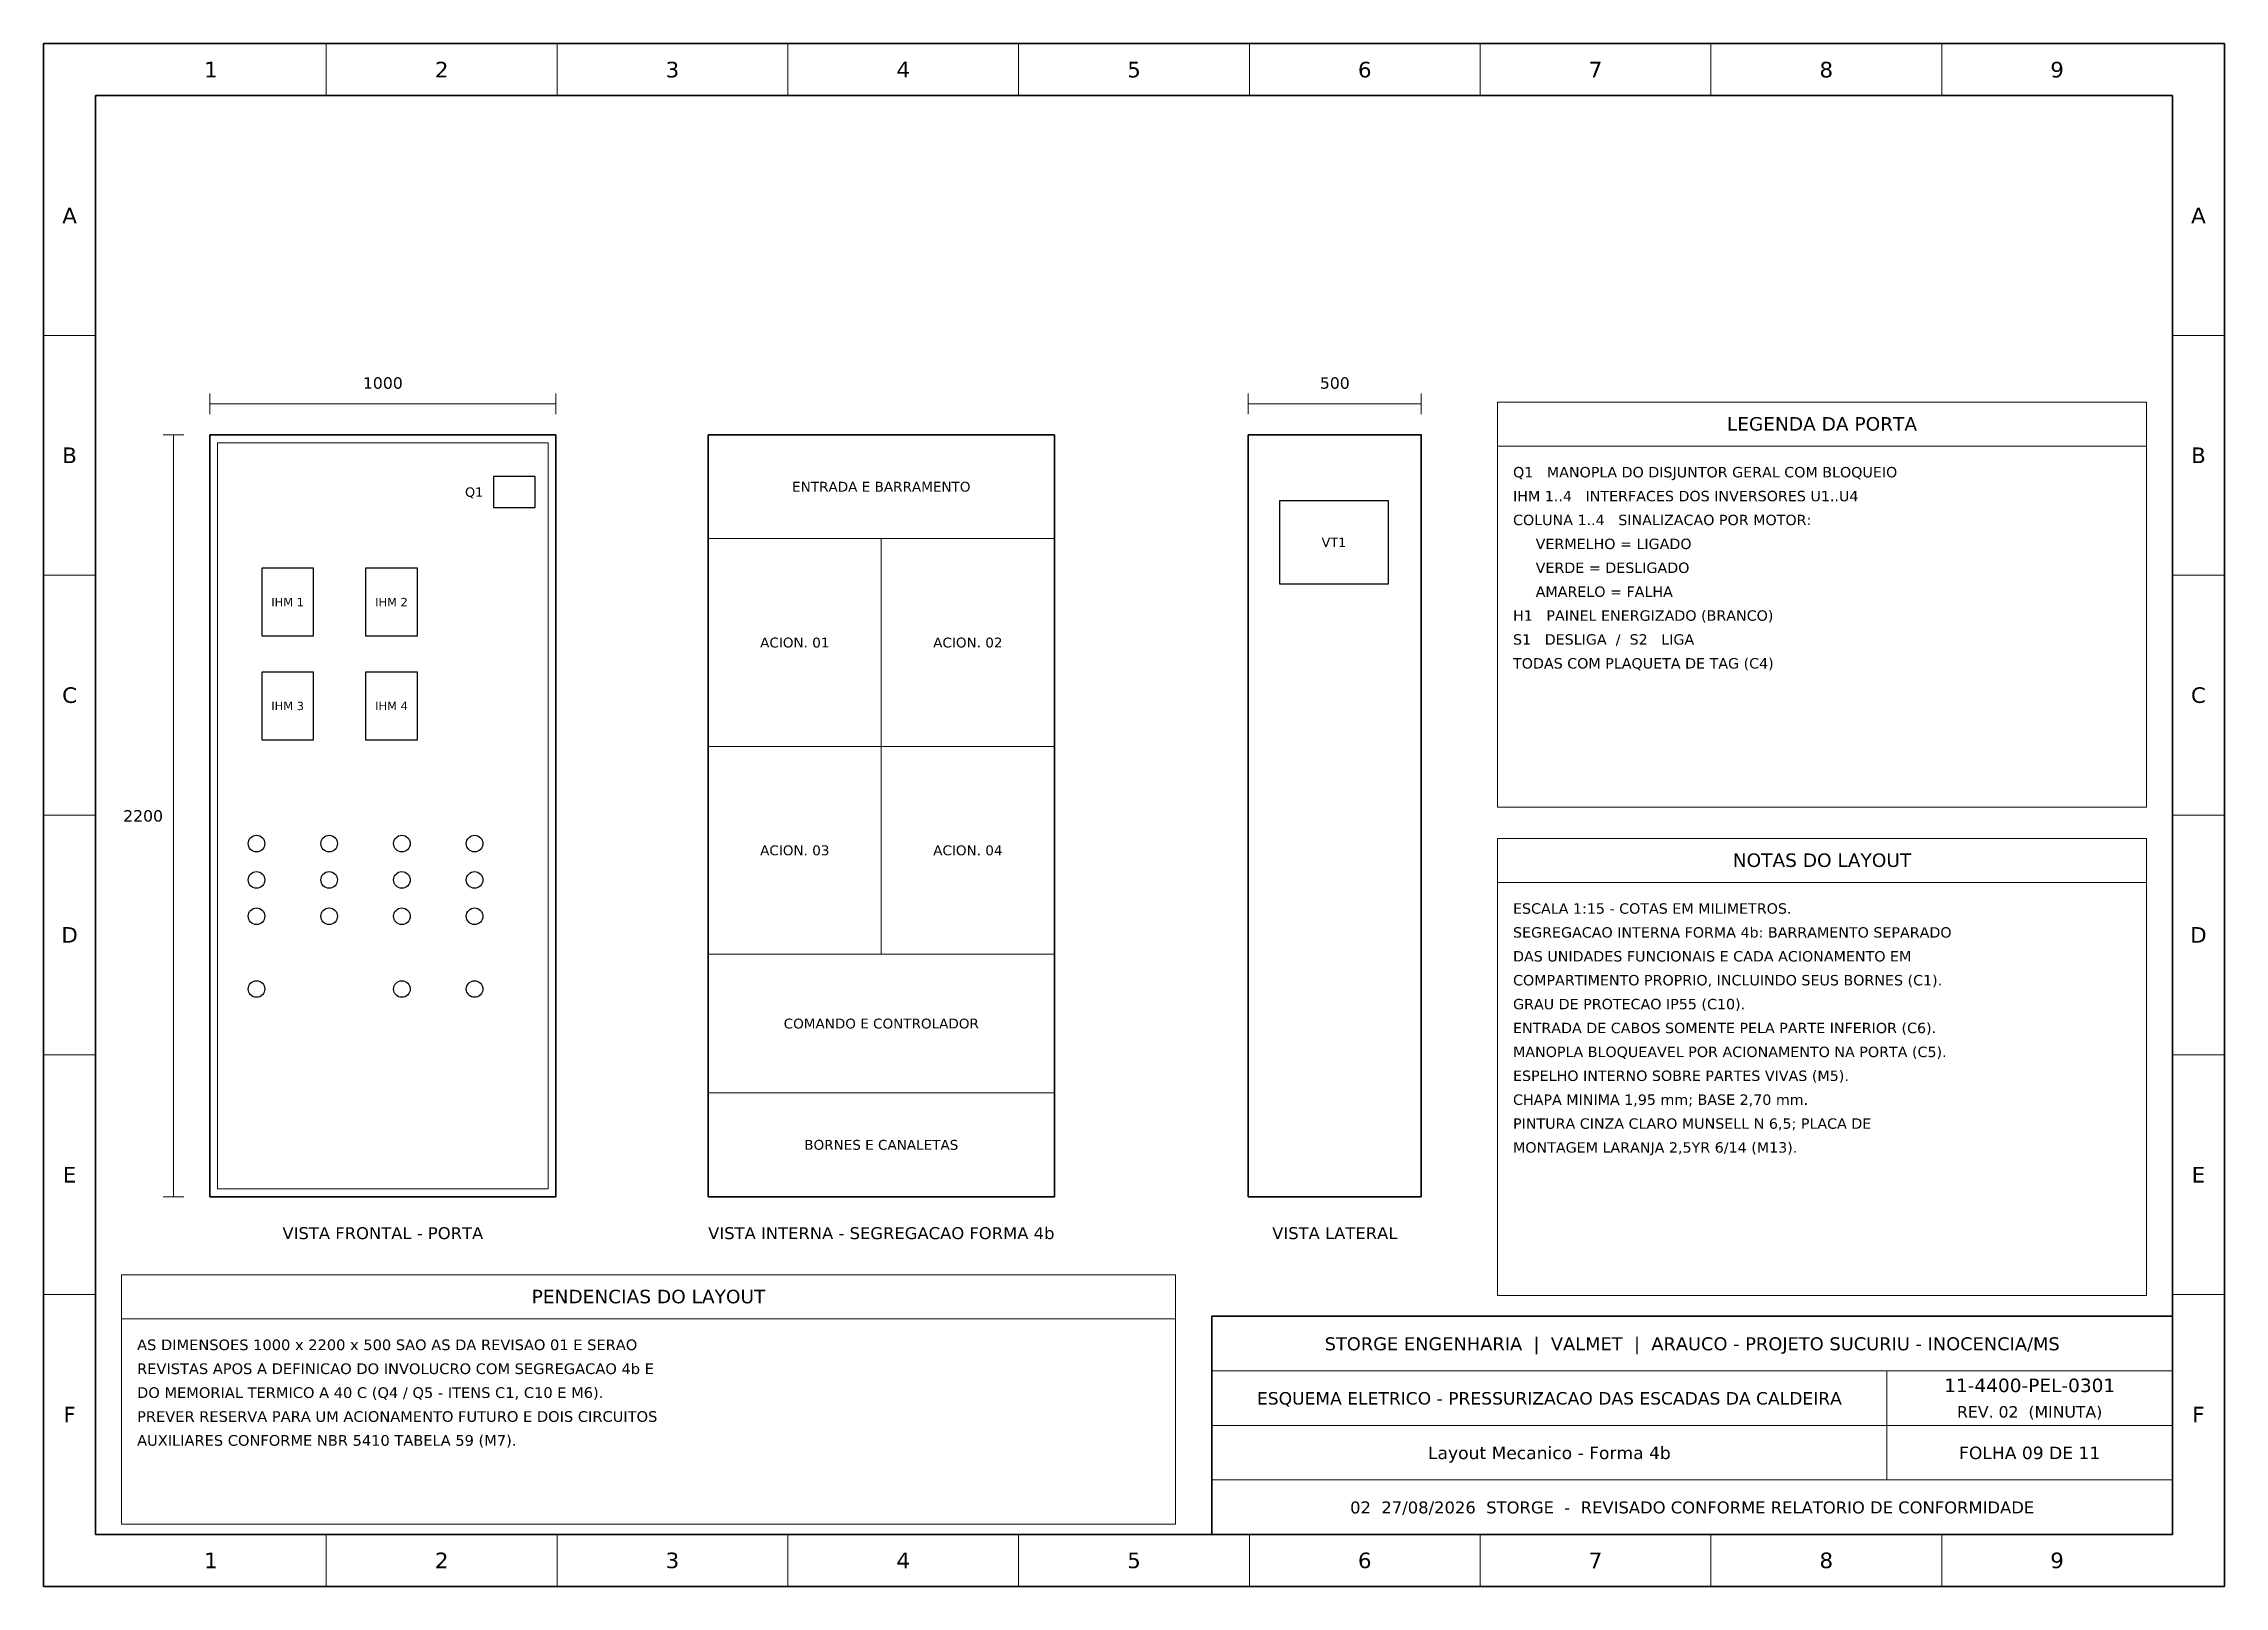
# Model space of a CAD drawing. Header units: millimetres. Extents: x 0 to 420, y 0 to 297.
import ezdxf
from ezdxf.enums import TextEntityAlignment as Align

# ---------------------------------------------------------------- set-up
doc = ezdxf.new("R2010")
doc.units = ezdxf.units.MM
doc.header["$LTSCALE"] = 4
for name, color, linetype in [('CARIMBO', 7, 'Continuous'), ('COMP', 5, 'Continuous'), ('ESQUEMA', 7, 'Continuous'), ('MOLDURA', 8, 'Continuous'), ('NOTAS', 7, 'Continuous'), ('TAGS', 1, 'Continuous'), ('TEXTO', 7, 'Continuous')]:
    doc.layers.add(name, color=color, linetype=linetype)
doc.styles.add('TXT', font='DejaVuSans.ttf')

msp = doc.modelspace()

# ---------------------------------------------------------------- linework, layer by layer
at = {"layer": 'CARIMBO', "lineweight": 18}
for p, q in [((225, 41.5), (410, 41.5)), ((355, 20.5), (355, 41.5)), ((225, 31), (410, 31)), ((225, 20.5), (410, 20.5))]:
    msp.add_line(p, q, dxfattribs=at)
at = {"layer": 'CARIMBO', "lineweight": 35}
msp.add_lwpolyline([(225, 10), (410, 10), (410, 52), (225, 52)], close=True, dxfattribs=at)
at = {"layer": 'COMP', "lineweight": 18}
for points in [[(128, 201.7), (194.67, 201.7), (194.67, 221.7), (128, 221.7)], [(128, 161.7), (161.33, 161.7), (161.33, 201.7), (128, 201.7)], [(161.33, 161.7), (194.67, 161.7), (194.67, 201.7), (161.33, 201.7)], [(128, 121.7), (161.33, 121.7), (161.33, 161.7), (128, 161.7)], [(161.33, 121.7), (194.67, 121.7), (194.67, 161.7), (161.33, 161.7)], [(128, 95), (194.67, 95), (194.67, 121.7), (128, 121.7)], [(128, 75), (194.67, 75), (194.67, 95), (128, 95)]]:
    msp.add_lwpolyline(points, close=True, dxfattribs=at)
at = {"layer": 'ESQUEMA', "lineweight": 13}
for p, q in [((32, 225.67), (32, 229.67)), ((32, 227.67), (98.67, 227.67)), ((98.67, 225.67), (98.67, 229.67)), ((232, 225.67), (232, 229.67)), ((232, 227.67), (265.33, 227.67)), ((265.33, 225.67), (265.33, 229.67)), ((23, 221.67), (27, 221.67)), ((25, 75), (25, 221.67)), ((23, 75), (27, 75))]:
    msp.add_line(p, q, dxfattribs=at)
at = {"layer": 'ESQUEMA', "lineweight": 35}
for points in [[(32, 75), (98.67, 75), (98.67, 221.67), (32, 221.67)], [(128, 75), (194.67, 75), (194.67, 221.67), (128, 221.67)], [(232, 75), (265.33, 75), (265.33, 221.67), (232, 221.67)]]:
    msp.add_lwpolyline(points, close=True, dxfattribs=at)
at = {"layer": 'ESQUEMA', "lineweight": 13}
msp.add_lwpolyline([(33.5, 76.5), (97.17, 76.5), (97.17, 220.17), (33.5, 220.17)], close=True, dxfattribs=at)
at = {"layer": 'ESQUEMA', "lineweight": 25}
for points in [[(86.67, 207.67), (94.67, 207.67), (94.67, 213.67), (86.67, 213.67)], [(238, 193), (259, 193), (259, 209), (238, 209)], [(42, 183), (52, 183), (52, 196), (42, 196)], [(62, 183), (72, 183), (72, 196), (62, 196)], [(42, 163), (52, 163), (52, 176), (42, 176)], [(62, 163), (72, 163), (72, 176), (62, 176)]]:
    msp.add_lwpolyline(points, close=True, dxfattribs=at)
for centre in [(41, 143), (55, 143), (69, 143), (83, 143), (41, 136), (55, 136), (69, 136), (83, 136), (41, 129), (55, 129), (69, 129), (83, 129), (41, 115), (69, 115), (83, 115)]:
    msp.add_circle(centre, 1.6, dxfattribs=at)
at = {"layer": 'MOLDURA', "lineweight": 18}
for p, q in [((54.44, 287), (54.44, 297)), ((98.89, 287), (98.89, 297)), ((143.33, 287), (143.33, 297)), ((187.78, 287), (187.78, 297)), ((232.22, 287), (232.22, 297)), ((276.67, 287), (276.67, 297)), ((321.11, 287), (321.11, 297)), ((365.56, 287), (365.56, 297)), ((0, 240.83), (10, 240.83)), ((410, 240.83), (420, 240.83)), ((280, 219.5), (405, 219.5)), ((0, 194.67), (10, 194.67)), ((410, 194.67), (420, 194.67)), ((0, 148.5), (10, 148.5)), ((410, 148.5), (420, 148.5)), ((280, 135.5), (405, 135.5)), ((0, 102.33), (10, 102.33)), ((410, 102.33), (420, 102.33)), ((0, 56.17), (10, 56.17)), ((410, 56.17), (420, 56.17)), ((15, 51.5), (218, 51.5)), ((54.44, 0), (54.44, 10)), ((98.89, 0), (98.89, 10)), ((143.33, 0), (143.33, 10)), ((187.78, 0), (187.78, 10)), ((232.22, 0), (232.22, 10)), ((276.67, 0), (276.67, 10)), ((321.11, 0), (321.11, 10)), ((365.56, 0), (365.56, 10))]:
    msp.add_line(p, q, dxfattribs=at)
at = {"layer": 'MOLDURA', "lineweight": 35}
for points in [[(0, 0), (420, 0), (420, 297), (0, 297)], [(10, 10), (410, 10), (410, 287), (10, 287)]]:
    msp.add_lwpolyline(points, close=True, dxfattribs=at)
at = {"layer": 'MOLDURA', "lineweight": 18}
for points in [[(280, 150), (405, 150), (405, 228), (280, 228)], [(280, 56), (405, 56), (405, 144), (280, 144)], [(15, 12), (218, 12), (218, 60), (15, 60)]]:
    msp.add_lwpolyline(points, close=True, dxfattribs=at)

# ---------------------------------------------------------------- texts
at = {"layer": 'CARIMBO', "style": 'TXT'}
for s, height, p in [('STORGE ENGENHARIA  |  VALMET  |  ARAUCO - PROJETO SUCURIU - INOCENCIA/MS', 2.5, (317.5, 46.7)), ('11-4400-PEL-0301', 2.6, (382.5, 38.7)), ('ESQUEMA ELETRICO - PRESSURIZACAO DAS ESCADAS DA CALDEIRA', 2.4, (290, 36.2)), ('REV. 02  (MINUTA)', 2.2, (382.5, 33.6)), ('Layout Mecanico - Forma 4b', 2.4, (290, 25.7)), ('FOLHA 09 DE 11', 2.4, (382.5, 25.7)), ('02  27/08/2026  STORGE  -  REVISADO CONFORME RELATORIO DE CONFORMIDADE', 2.3, (317.5, 15.2))]:
    msp.add_text(s, height=height, dxfattribs=at).set_placement(p, align=Align.MIDDLE_CENTER)
at = {"layer": 'COMP', "style": 'TXT'}
for s, p in [('ENTRADA E BARRAMENTO', (161.33, 211.7)), ('ACION. 01', (144.67, 181.7)), ('ACION. 02', (178, 181.7)), ('ACION. 03', (144.67, 141.7)), ('ACION. 04', (178, 141.7)), ('COMANDO E CONTROLADOR', (161.33, 108.35)), ('BORNES E CANALETAS', (161.33, 85))]:
    msp.add_text(s, height=1.9, dxfattribs=at).set_placement(p, align=Align.MIDDLE_CENTER)
at = {"layer": 'MOLDURA', "style": 'TXT'}
for s, p in [('1', (32.22, 292)), ('2', (76.67, 292)), ('3', (121.11, 292)), ('4', (165.56, 292)), ('5', (210, 292)), ('6', (254.44, 292)), ('7', (298.89, 292)), ('8', (343.33, 292)), ('9', (387.78, 292)), ('A', (5, 263.92)), ('A', (415, 263.92)), ('B', (5, 217.75)), ('B', (415, 217.75)), ('C', (5, 171.58)), ('C', (415, 171.58)), ('D', (5, 125.42)), ('D', (415, 125.42)), ('E', (5, 79.25)), ('E', (415, 79.25)), ('F', (5, 33.08)), ('F', (415, 33.08)), ('1', (32.22, 5)), ('2', (76.67, 5)), ('3', (121.11, 5)), ('4', (165.56, 5)), ('5', (210, 5)), ('6', (254.44, 5)), ('7', (298.89, 5)), ('8', (343.33, 5)), ('9', (387.78, 5))]:
    msp.add_text(s, height=3, dxfattribs=at).set_placement(p, align=Align.MIDDLE_CENTER)
at = {"layer": 'NOTAS', "style": 'TXT'}
for s, height, p in [('Q1   MANOPLA DO DISJUNTOR GERAL COM BLOQUEIO', 2, (283, 214.5)), ('IHM 1..4   INTERFACES DOS INVERSORES U1..U4', 2, (283, 209.9)), ('COLUNA 1..4   SINALIZACAO POR MOTOR:', 2, (283, 205.3)), ('     VERMELHO = LIGADO', 2, (283, 200.7)), ('     VERDE = DESLIGADO', 2, (283, 196.1)), ('     AMARELO = FALHA', 2, (283, 191.5)), ('H1   PAINEL ENERGIZADO (BRANCO)', 2, (283, 186.9)), ('S1   DESLIGA  /  S2   LIGA', 2, (283, 182.3)), ('TODAS COM PLAQUETA DE TAG (C4)', 2, (283, 177.7)), ('ESCALA 1:15 - COTAS EM MILIMETROS.', 2, (283, 130.5)), ('SEGREGACAO INTERNA FORMA 4b: BARRAMENTO SEPARADO', 2, (283, 125.9)), ('DAS UNIDADES FUNCIONAIS E CADA ACIONAMENTO EM', 2, (283, 121.3)), ('COMPARTIMENTO PROPRIO, INCLUINDO SEUS BORNES (C1).', 2, (283, 116.7)), ('GRAU DE PROTECAO IP55 (C10).', 2, (283, 112.1)), ('ENTRADA DE CABOS SOMENTE PELA PARTE INFERIOR (C6).', 2, (283, 107.5)), ('MANOPLA BLOQUEAVEL POR ACIONAMENTO NA PORTA (C5).', 2, (283, 102.9)), ('ESPELHO INTERNO SOBRE PARTES VIVAS (M5).', 2, (283, 98.3)), ('CHAPA MINIMA 1,95 mm; BASE 2,70 mm.', 2, (283, 93.7)), ('PINTURA CINZA CLARO MUNSELL N 6,5; PLACA DE', 2, (283, 89.1)), ('MONTAGEM LARANJA 2,5YR 6/14 (M13).', 2, (283, 84.5)), ('AS DIMENSOES 1000 x 2200 x 500 SAO AS DA REVISAO 01 E SERAO', 2.05, (18, 46.5)), ('REVISTAS APOS A DEFINICAO DO INVOLUCRO COM SEGREGACAO 4b E', 2.05, (18, 41.9)), ('DO MEMORIAL TERMICO A 40 C (Q4 / Q5 - ITENS C1, C10 E M6).', 2.05, (18, 37.3)), ('PREVER RESERVA PARA UM ACIONAMENTO FUTURO E DOIS CIRCUITOS', 2.05, (18, 32.7)), ('AUXILIARES CONFORME NBR 5410 TABELA 59 (M7).', 2.05, (18, 28.1))]:
    msp.add_text(s, height=height, dxfattribs=at).set_placement(p, align=Align.MIDDLE_LEFT)
at = {"layer": 'TAGS', "style": 'TXT'}
msp.add_text('Q1', height=1.8, dxfattribs=at).set_placement((84.67, 210.67), align=Align.MIDDLE_RIGHT)
at = {"layer": 'TEXTO', "style": 'TXT'}
for s, height, p in [('1000', 2.2, (65.33, 231.67)), ('500', 2.2, (248.67, 231.67)), ('LEGENDA DA PORTA', 2.6, (342.5, 223.8)), ('VT1', 1.8, (248.5, 201)), ('IHM 1', 1.6, (47, 189.5)), ('IHM 2', 1.6, (67, 189.5)), ('IHM 3', 1.6, (47, 169.5)), ('IHM 4', 1.6, (67, 169.5)), ('NOTAS DO LAYOUT', 2.6, (342.5, 139.8)), ('VISTA FRONTAL - PORTA', 2.3, (65.33, 68)), ('VISTA INTERNA - SEGREGACAO FORMA 4b', 2.3, (161.33, 68)), ('VISTA LATERAL', 2.3, (248.67, 68)), ('PENDENCIAS DO LAYOUT', 2.6, (116.5, 55.8))]:
    msp.add_text(s, height=height, dxfattribs=at).set_placement(p, align=Align.MIDDLE_CENTER)
msp.add_text('2200', height=2.2, dxfattribs=at).set_placement((23, 148.33), align=Align.MIDDLE_RIGHT)

doc.saveas('drawing.dxf')
